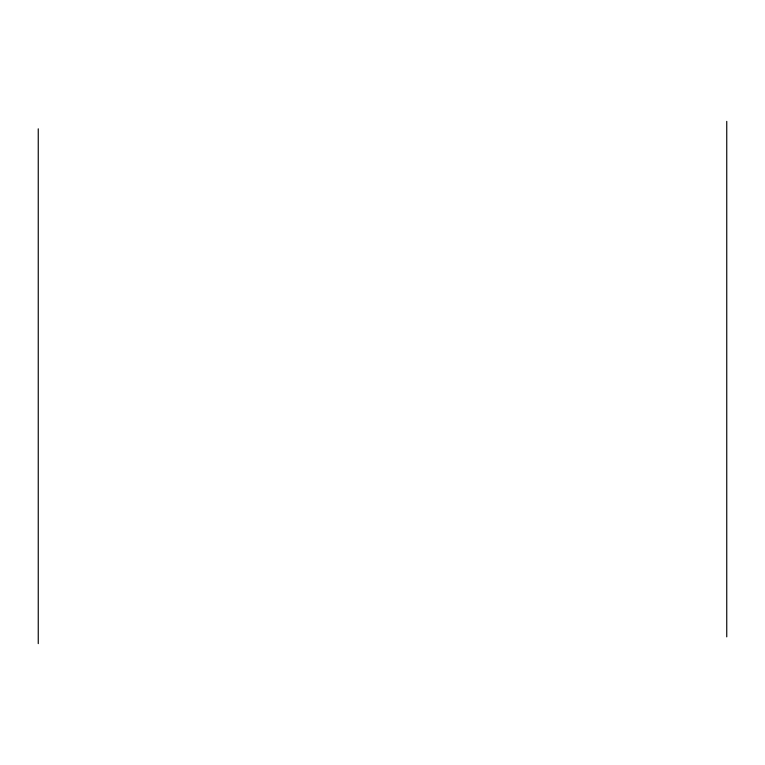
<?xml version="1.0" encoding="UTF-8"?>
<svg xmlns="http://www.w3.org/2000/svg" width="765" height="765" viewBox="0 0 765 765"><rect width="100%" height="100%" fill="white"/><g stroke="black" fill="none" stroke-linecap="round" stroke-linejoin="round"><path stroke-width="1.15" d="M726.75 121.367L726.75 636.863M38.25 128.816L38.25 643.633"/></g></svg>
